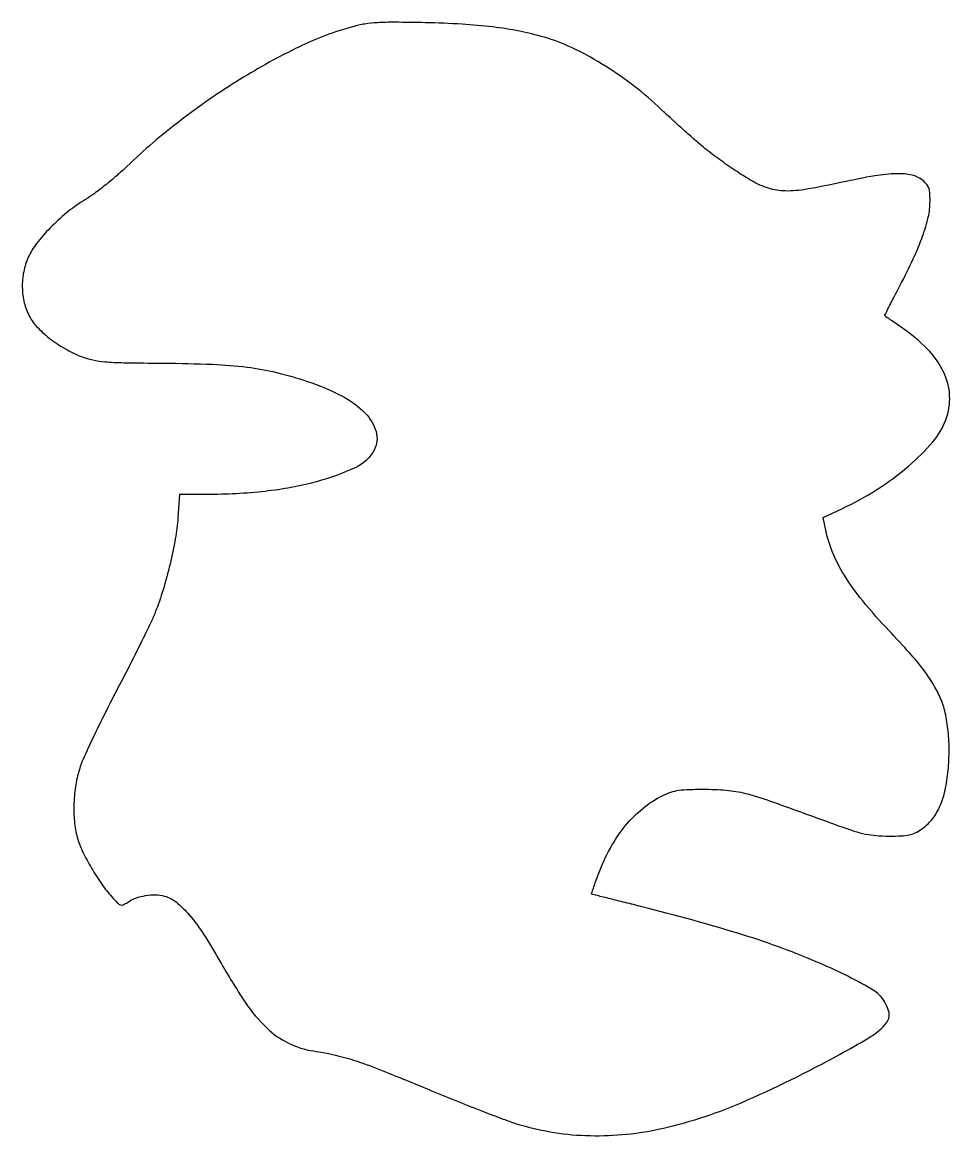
# Model space of a CAD drawing. Extents: x 0 to 336, y 0 to 403.
import ezdxf

# ---------------------------------------------------------------- set-up
doc = ezdxf.new("R2010")
doc.units = 0

msp = doc.modelspace()

# ---------------------------------------------------------------- linework, layer by layer
msp.add_lwpolyline([(119.736701, 401.090623, 0.04488), (100.579835, 393.871197, 0.026156), (79.043026, 382.0384, 0.025061), (57.495687, 367.144345, 0.027398), (38.209518, 350.577137, -0.012667), (34.552426, 347.24353, -0.009857), (30.4163, 343.80115, -0.009989), (26.431645, 340.74411, -0.023714), (23.321371, 338.67499, 0.033376), (17.17328, 334.411461, 0.027191), (11.188291, 329.083049, 0.028028), (6.143676, 323.479526, 0.054943), (2.922911, 318.422911, 0.059059), (1.091986, 313.236796, 0.053536), (0.442865, 307.589124, 0.053986), (1.007909, 301.980267, 0.062472), (2.762309, 296.908848, 0.07241), (5.605206, 292.774735, 0.03898), (10.157461, 288.568543, 0.036606), (15.758929, 284.778925, 0.037525), (21.808121, 281.882056, 0.038541), (25.906476, 280.638698, 0.03428), (30.311404, 279.977563, 0.016208), (37.039229, 279.654158, 0.002076), (51.5, 279.488313, -0.007901), (69.243889, 279.078052, -0.02189), (81.684091, 278.046997, -0.027638), (92.229412, 276.109234, -0.02116), (103.5, 272.876805, -0.039153), (115.861001, 267.652328, -0.079508), (124.322738, 261.393754, -0.122042), (128.241648, 254.741887, -0.194074), (127.630747, 248.252837, -0.165236), (120.91609, 241.793321, -0.04407), (106.781944, 236.626922, -0.03844), (88.256418, 233.150188, -0.027175), (67.109314, 232), (57.297064, 232), (56.697646, 223.75, -0.025678), (55.734259, 216.012625, -0.015005), (53.829666, 206.862766, -0.014813), (51.313779, 197.586892, -0.02035), (48.47132, 189.426358, -0.01757), (46.756024, 185.490632, -0.003077), (43.222815, 178.218993, -0.003335), (38.967342, 169.739248, -0.002988), (34.442397, 161, 0.005055), (29.965824, 152.265929, 0.005737), (25.855837, 143.80187, 0.005249), (22.524627, 136.539773, 0.031478), (21.073415, 132.644665, 0.036036), (19.65303, 126.342173, 0.031568), (19.069526, 119.614098, 0.032429), (19.339808, 113.09542, 0.046515), (20.483435, 107.431501, 0.040914), (22.336875, 102.70876, 0.018977), (25.461766, 96.902203, 0.018913), (29.136167, 91.16309, 0.030108), (32.743455, 86.586448, 0.010502), (34.849595, 84.319772, 0.116275), (35.884295, 83.657176, 0.193005), (36.882493, 83.700376, 0.038887), (38.470883, 84.572878, -0.055881), (41.509958, 86.110487, -0.047723), (44.979717, 87.038623, -0.048149), (48.527952, 87.286609, -0.059793), (51.799245, 86.805941, -0.105204), (56.118005, 84.585075, -0.044933), (60.784188, 80.020269, -0.033368), (65.946014, 73.085408, -0.01481), (71.847034, 63.319453, 0.018775), (80.992833, 48.451151, 0.054036), (88.754981, 39.178866, 0.076575), (96.569828, 33.681956, 0.078766), (105.602141, 30.858805, -0.020774), (113.54513, 29.353638, -0.023438), (121.016925, 27.239962, -0.014656), (130.657446, 23.700561, -0.003165), (147.106712, 16.987041, 0.002572), (156.725131, 13.048111, 0.00281), (166.104554, 9.324425, 0.00263), (174.16497, 6.225479, 0.013952), (178.630367, 4.676581, 0.067147), (203.925401, 0.28535, 0.062032), (230.198103, 2.55327, 0.04956), (259.896824, 12.035592, 0.023698), (295.908213, 29.675105, 0.008266), (305.699581, 35.273445, 0.04262), (310.77354, 38.904357, 0.090246), (313.175319, 41.847325, 0.184964), (313.580763, 44.752007, 0.209257), (307.279202, 53.221529, 0.029459), (287.309046, 63.107452, 0.026507), (258.928957, 73.395172, 0.013149), (222, 83.554579, -0.000623), (216.036802, 85.035474, -0.001009), (210.968133, 86.311801, -0.000132), (206.458734, 87.458241, -0.077606), (206.210665, 87.56433, -0.341832), (206.139009, 87.758814, -0.002076), (206.75229, 89.674019, -0.007139), (207.507962, 91.892286, -0.004347), (208.460794, 94.492069, -0.034853), (212.891039, 104.1603, -0.046031), (218.290653, 112.201299, -0.050209), (224.624131, 118.556596, -0.057327), (231.83765, 123.203224, -0.033727), (234.792935, 124.419044, -0.045001), (237.615029, 125.088546, -0.029797), (241.292119, 125.395967, -0.00691), (247.5, 125.458133, -0.024652), (255.719292, 125.021272, -0.041443), (262.507478, 123.749288, -0.019021), (271.857333, 120.794325, -0.001704), (295, 112.410638, 0.009095), (300.918035, 110.365197, 0.02719), (305.055301, 109.263626, 0.032429), (308.871456, 108.721889, 0.018019), (313.569365, 108.533182, 0.010235), (318.137187, 108.607901, 0.042659), (320.867183, 108.942872, 0.060776), (322.998304, 109.669881, 0.037414), (325.294934, 111, 0.070555), (328.942299, 114.334559, 0.062961), (331.685921, 118.67649, 0.052658), (333.614471, 124.260147, 0.029534), (334.818378, 131.346019, 0.024901), (335.274661, 139.011464, 0.027426), (334.938896, 146.438912, 0.029587), (333.865579, 153.125012, 0.049576), (332.090717, 158.527825, 0.031727), (329.41595, 163.666763, 0.02716), (325.982006, 168.71161, 0.019679), (321.07943, 174.635968, 0.006908), (313.595067, 182.759469, -0.017205), (304.066524, 193.538919, -0.034151), (297.432378, 202.808155, -0.041991), (293.059222, 211.438946, -0.049944), (290.490714, 220.197807), (289.827893, 223.730948), (296.470889, 226.839582, 0.032227), (309.214339, 233.836443, 0.035143), (320.568831, 242.23414, 0.038272), (329.358477, 250.991715, 0.087826), (334.110211, 259, 0.102707), (335.476159, 267.706524, 0.100274), (333.286665, 276.318801, 0.083206), (327.414796, 284.633746, 0.04854), (318, 292.450137, -0.001204), (315.867475, 293.903777, -0.00181), (314.014967, 295.182969, -0.000717), (312.430723, 296.288787, -0.041239), (312.157335, 296.515924, -0.319657), (312.10448, 296.812568, -0.001848), (313.386205, 299.492201, -0.006666), (314.926814, 302.577001, -0.004079), (316.821914, 306.175999, 0.012279), (321.856803, 316.130406, 0.022194), (325.407823, 324.544959, 0.027194), (327.597051, 331.60768, 0.056044), (328.370154, 337.332558, 0.014164), (328.34956, 340.726808, 0.069927), (328.019233, 342.60582, 0.096463), (327.234176, 344.022657, 0.040346), (325.694236, 345.582558, 0.126752), (321.906054, 347.454831, 0.057806), (316.368705, 347.962278, 0.036662), (308.431481, 347.186819, 0.01143), (296.677705, 344.883161, -0.010748), (283.743103, 342.329741, -0.047411), (276.006107, 341.719901, -0.073698), (270.072492, 342.697097, -0.05438), (263.982795, 345.409331, -0.013626), (258.658714, 348.70962, -0.010558), (253.041153, 352.579861, -0.010653), (247.66836, 356.62789, -0.015202), (243.091209, 360.462875, -0.000809), (238.945041, 364.169025, -0.002031), (235.937715, 366.88808, -0.002349), (233.219101, 369.389724, -0.001482), (230.068186, 372.334064, 0.027034), (220.427098, 380.461708, 0.024974), (209.714393, 387.734743, 0.025973), (198.905216, 393.563741, 0.040293), (189, 397.315699, 0.02177), (180.046348, 399.487927, 0.018365), (170.415324, 401.019941, 0.015749), (159.353879, 402.012886, 0.009095), (146, 402.545211, 0.003311), (134.997772, 402.710609, 0.015936), (128.736915, 402.563711, 0.026636), (124.180744, 402.067017, 0.02722)], format="xyb", close=True)

doc.saveas('drawing.dxf')
